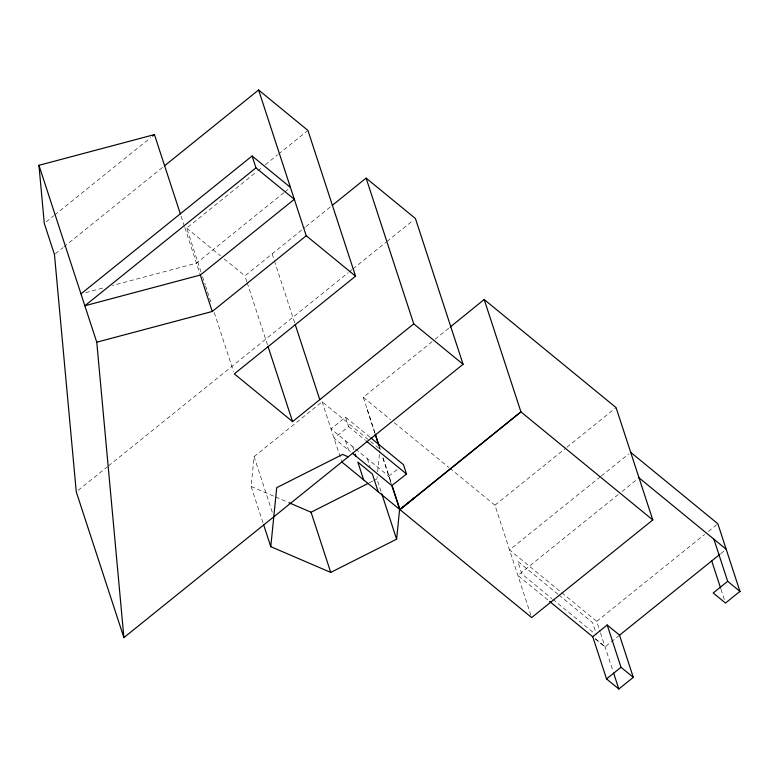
<?xml version="1.0" encoding="UTF-8"?>
<svg xmlns="http://www.w3.org/2000/svg" width="779" height="779" viewBox="0 0 779 779"><rect width="100%" height="100%" fill="white"/><g stroke="black" fill="none" stroke-linecap="round" stroke-linejoin="round"><path stroke-width="0.58" stroke-dasharray="3.9 2.92" d="M262.99 522.806L251.111 486.456L254.1 456.611L322.146 401.779L379.928 449.132L379.568 452.716M381.019 491.471L376.929 478.978L377.172 476.592M377.649 471.821L379.451 453.904M375.118 433.543L363.277 397.3L434.127 340.014M435.072 339.245L449.249 327.793M46.165 221.849L53.702 215.783M54.637 215.023L150.668 137.64M55.397 253.75L62.933 247.673M63.878 246.924L163.678 166.492M201.05 272.075L186.687 228.12L256.778 171.643M257.722 170.874L261.51 167.826M265.298 164.768L277.616 154.846M278.561 154.086L306.975 131.184M283.868 192.725L196.454 263.156L112.468 285.494M284.802 191.965L288.561 188.937M246.826 281.647L244.937 275.863L305.017 227.341M305.952 226.582L331.328 206.133M78.153 490.322L107.521 466.66M108.476 465.891L348.164 272.738M349.109 271.978L351.952 269.68M352.906 268.921L386.063 242.201M387.007 241.432L413.532 220.058M369.84 437.107L345.564 417.203L331.026 428.927L388.799 476.281L391.457 484.548M345.564 417.203L348.622 426.571L334.084 438.285L350.443 451.693M530.908 615.283L494.928 505.201L565.905 448.013M566.849 447.243L616.062 407.592M600.395 476.729L509.554 549.935L596.724 621.379L600.112 631.75M601.349 475.969L628.789 453.855M618.195 494.587L517.879 575.428L548.64 600.628M621.983 491.539L638.069 478.579M596.724 621.379L704.606 534.443M708.384 531.395L716.904 524.53M619.519 635.216L605.059 646.872L594.523 638.244M720.76 553.626L724.373 550.714M388.731 476.222L397.933 468.987M369.373 482.795L372.615 481.159M373.686 480.614L376.929 478.978M85.632 292.631L104.298 287.665M251.111 486.456L274.422 496.476M275.532 496.953L287.743 502.202M272.124 253.847L274.081 259.689M186.687 228.12L220.506 255.843M224.264 258.93L244.937 275.863M363.277 397.3L390.552 419.657M394.31 422.734L448.85 467.439M449.795 468.208L494.928 505.201M558.017 594.299L517.762 561.308L521.911 573.987L551.863 598.545M558.952 595.068L592.653 622.684L596.422 634.213M348.622 426.571L365.439 440.339M552.798 599.304L593.987 633.064M595.36 638.829L605.01 646.736M721.023 589.382L724.743 600.775M600.492 632.908L612.869 670.787M379.646 447.38L380.395 449.687M383.034 457.76L391.331 483.136M382.888 458.179L390.844 482.522M367.376 458.724L370.103 467.049M352.838 446.805L353.861 449.921M345.564 440.846L348.622 450.204M322.058 401.506L341.455 460.856M274.393 260.79L294.871 323.304M247.206 282.806L267.616 345.272M202.559 276.711L205.208 284.802M205.588 285.961L207.097 290.586M207.477 291.745L211.635 304.472M214.283 312.564L233.564 371.564M181.098 216.163L184.467 226.485M184.847 227.624L199.989 273.965M254.1 456.611L272.669 513.41M367.201 409.316L374.787 433.046M379.13 446.61L379.85 448.87"/><path stroke-width="1.17" d="M352.264 453.183L391.866 485.638L399.608 509.339L396.608 539.185L330.734 572.419L270.78 546.663L276.711 487.664L342.585 454.43L348.203 456.845M450.194 327.024L484.197 299.526L616.062 407.592L652.783 519.944L531.658 617.562L341.825 461.986M414.34 497.771L399.822 509.515L520.927 411.877L484.197 299.526M152.557 136.121L154.437 134.601L180.348 213.874M164.612 165.742L258.599 89.994L307.919 130.424L355.565 276.165L234.323 373.871L292.573 421.614L413.746 323.86L366.111 178.109L332.273 205.374M80.967 293.878L252.084 155.985L290.44 187.418M255.97 167.875L84.853 305.767L200.339 275.045L294.326 199.307L255.97 167.875L252.084 155.985M366.111 178.109L415.431 218.529L463.067 364.28L123.9 637.602L96.762 342.195L212.248 311.483L306.235 235.745L258.599 89.994M607.192 625.011L592.731 636.677L606.539 678.937L618.828 689.006L633.288 677.341L619.48 635.08L607.192 625.011L621.009 667.282L633.288 677.341M619.519 635.216L719.854 554.356M606.539 678.937L621.009 667.282M727.674 581.319L713.204 592.985L725.492 603.043L739.953 591.388L727.674 581.319L713.895 539.195M391.798 485.59L406.521 474.012L403.454 464.654L370.775 437.866M288.853 502.679L311.055 512.222L368.292 483.34M123.9 637.602L76.264 491.851L54.462 254.509L44.286 223.369L38.95 165.314L154.437 134.601M630.678 452.326L717.849 523.77L740.05 591.68M639.014 477.819L726.184 549.253M306.235 235.745L355.565 276.165M413.746 323.86L463.067 364.28M652.783 519.944L520.927 411.877L399.997 509.661L392.08 485.434M319.76 399.598L295.183 324.405M366.364 441.109L406.521 474.012M549.575 601.398L592.77 636.803M711.714 560.919L720.653 588.242M613.618 673.056L618.828 689.006M375.497 434.692L379.266 446.221M381.759 493.75L396.608 539.185M378.185 491.783L372.381 474.012L357.834 462.093L363.637 479.864M355.214 454.089L355.896 456.163M267.995 346.431L292.573 421.614M311.055 512.222L330.734 572.419M200.339 275.045L212.248 311.483M263.73 525.085L270.78 546.663M38.95 165.314L96.762 342.195M375.147 434.176L378.76 445.471"/></g></svg>
